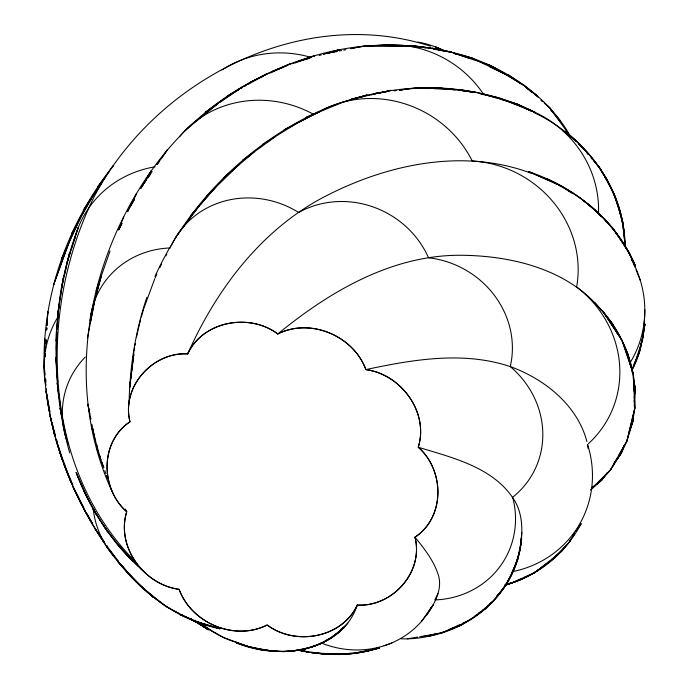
<?xml version="1.0" encoding="UTF-8"?>
<svg xmlns="http://www.w3.org/2000/svg" width="689" height="689" viewBox="0 0 689 689"><rect width="100%" height="100%" fill="white"/><g stroke="black" fill="none" stroke-linecap="round" stroke-linejoin="round"><path stroke-width="1.03" d="M624.578 245.758C625.5 200.688 599.697 158.634 565.135 131.229L574.204 139.867M434.923 634.052L427.835 636.429C471.931 628.394 512.177 594.349 520.169 549.15C522.624 533.372 523.304 516.38 515.346 501.928C495.529 467.762 453.353 457.97 418.275 447.23C429.135 412.263 401.136 374.308 365.876 369.605C353.578 335.801 310.326 317.345 277.805 333.95C249.599 312.625 202.936 320.91 187.709 353.87C152.631 351.829 121.006 386.856 129.997 421.771C99.44 441.873 100.43 488.768 126.716 511.72C115.855 546.687 143.846 584.642 179.114 589.345C191.413 623.149 234.665 641.605 267.177 625.001C295.383 646.325 342.054 638.04 357.281 605.08C392.351 607.121 423.985 572.094 414.993 537.179C445.55 517.077 444.56 470.182 418.275 447.23C429.049 412.272 401.144 374.368 365.876 369.605C353.491 335.844 310.351 317.595 277.805 333.95C249.556 312.832 202.979 320.885 187.709 353.87C152.622 351.872 121.178 386.873 129.997 421.771C99.784 441.933 100.43 488.734 126.716 511.72C115.941 546.678 143.837 584.582 179.114 589.345C191.499 623.106 234.63 641.356 267.177 625.001C295.426 646.118 342.011 638.066 357.281 605.08C392.368 607.078 423.813 572.077 414.993 537.179C445.206 517.017 444.56 470.217 418.275 447.23M97.959 532.184L104.633 543.139C69.038 490.792 46.456 428.989 44.079 365.48C42.666 293.471 68.59 222.03 113.211 165.808A107.656 102.997 28.1 0 0 111.411 168.409M634.896 393.815C635.094 363.534 622.021 333.993 602.694 311.058L622.141 340.642L628.85 360.158L633.2 373.86L634.793 408.258L632.795 421.59L626.878 441.106L621.228 453.241L610.48 469.924L601.635 480.138L590.585 490.017M129.05 403.943C129.713 367.788 135.242 331.633 146.86 297.338M45.577 347.11L45.319 351.399L45.603 347.11M45.844 342.829L46.034 339.608L45.81 343.897M56.834 331.753L56.343 349.547M56.954 329.643C58.229 294.668 65.894 260.08 78.331 227.413L67.031 262.836L64.094 276.28M46.688 329.962L46.826 327.818L46.637 329.962M47.274 320.316L46.921 325.673L47.842 311.738L47.489 317.095M633.225 415.217L632.795 421.59L628.575 434.311M634.095 402.462L634.242 400.335M634.526 396.089L635.103 387.58L633.596 379.493M401.902 45.819C346.498 41.641 290.991 59.099 243.226 86.401C198.837 111.644 162.587 149.599 136.611 193.342C83.136 282.447 67.823 395.253 112.04 491.369M56.851 332.865L56.265 341.219L56.481 331.116L58.841 304.667L57.075 329.73M130.393 385.762L130.548 383.652M130.996 377.322L131.22 374.161M644.818 309.955C644.215 330.763 642.217 352.105 631.692 370.544M643.707 325.484C643.526 341.133 638.135 356.42 631.529 370.398M633.26 416.466L632.795 421.59L629.539 430.496M633.544 413.391L633.725 411.342M634.19 406.209L634.655 401.084M521.866 532.511L520.169 549.15L521.642 538.565C519.222 559.726 511.479 580.905 496.648 596.562M131.651 370.019L131.969 366.91M58.978 306.527L57.842 314.925L58.91 307.613M59.263 304.435L59.547 302.333M59.831 300.232L63.19 278.365L59.366 304.478M132.4 362.758L132.676 360.717M132.96 358.676L133.382 355.619M133.657 353.578L133.942 351.536M643.268 332.563L644.921 324.123L642.665 339.324L633.639 366.867L631.408 370.475M521.642 538.565L517.697 559.864L511.453 573.42M644.921 324.123L642.682 337.843L639.332 352.613L634.362 364.274M134.114 350.537L134.631 347.523M134.975 345.516L135.328 343.51M90.285 323.408L94.643 300.688L101.343 275.841L90.672 315.657M520.565 541.778L521.34 537.687M87.425 338.196L94.643 300.688M641.399 342.063L639.332 352.613L633.992 364.257M642.441 336.783L642.854 334.673M136.465 337.532L138.119 329.626M62.966 281.457L61.39 288.691L63.035 281.457M63.509 279.389L69.649 252.51L67.031 262.836L70.502 251.752M138.36 328.653L140.53 319.894M141.323 317L143.536 309.327M426.457 615.458C434.948 603.331 443.656 587.751 437.532 572.688C432.735 559.356 423.847 548.039 414.993 537.179M71.131 249.737L74.912 237.645M143.812 308.371L154.87 278.502M96.09 290.879L110.042 250.96M357.281 605.08C341.201 653.069 277.478 660.286 236.448 642.863C263.551 652.819 294.591 655.652 321.418 643.276L303.78 649.4L294.634 650.45M624.122 445.335L621.228 453.241L613.537 464.386M624.32 445.275L621.228 453.241L613.641 463.654M118.474 230.117L123.779 216.871M437.997 593.677L434.785 599.947A90.483 84.497 28.4 0 0 512.642 497.26A90.483 84.497 28.4 0 0 510.256 366.574A90.483 84.497 28.4 0 0 428.532 257.798A90.483 84.497 28.4 0 0 298.699 212.488A90.483 84.497 28.4 0 0 171.165 246.007M155.258 277.581L156.937 273.946M509.223 578.26L506.105 585.03L499.904 592.325M187.709 353.87C216.94 288.028 263.379 226.896 329.127 194.367C390.697 163.405 465.506 148.264 531.719 173.464M154.973 276.513C188.82 201.3 252.105 139.66 327.964 107.406C370.045 91.267 415.7 83.748 460.579 89.871C486.503 93.463 512.082 100.396 535.387 112.471M119.102 229.17L121.867 223.477M127.853 211.144L136.611 193.342L130.471 205.908M119.137 229.11L121.97 223.314M127.637 211.712L129.523 207.845M159.865 267.582L161.7 263.99M165.885 255.929L166.867 254.155M617.361 457.841L610.48 469.924L591.188 489.311M618.412 455.98L626.878 441.106L634.793 408.258L635.103 387.58L633.535 380.216M129.231 208.302L134.527 199.207L130.832 205.563M140.875 188.286L151.141 170.906L140.987 188.235M429.006 611.169L433.166 604.933L421.358 621.521M101.791 182.774L83.558 209.973L101.567 182.774M103.384 180.139L105.202 177.512M146.636 179.553L142.459 185.556L146.705 179.467M147.834 177.831L150.219 174.395M147.92 177.728L152.157 171.63M157.006 164.662L159.435 161.183M161.252 158.573L167.315 149.866L157.368 164.094M565.531 546.015C550.657 565.402 528.299 578.347 505.003 585.142M572.766 535.663L574.583 533.071M575.789 531.348L581.215 523.58C572.352 540.03 560.536 554.757 544.775 565.014M605.424 474.936L601.635 480.138L596.734 484.246M565.652 546.153L561.905 551.191L554.464 557.048M569.39 541.123L574.376 534.406M176.1 236.715L199.018 206.054L216.07 186.693L234.691 168.478L223.925 177.616L254.629 151.632L242.873 160.167L275.669 136.362M183.756 226.362L199.018 206.054L190.328 216.113L216.07 186.693L206.338 196.348L234.691 168.478M106.304 175.514L97.528 187.132L103.522 179.579M108.182 173.025L109.43 171.372M604.77 475.996L601.635 480.138L592.54 487.399M606.019 474.333L607.276 472.68M201.136 203.953L202.48 202.342M490.938 602.849L486.804 607.707L478.183 613.77M496.459 596.373L498.526 593.944M491.731 602.134L486.804 607.707L478.838 613.064M210.042 193.583L211.445 192.016M347.816 623.201L338.066 632.967L332.313 636.593M591.145 489.138L610.48 469.924L626.878 441.106L634.793 408.258L634.242 396.433M329.712 638.212L322.581 642.622L329.997 638.798L343.785 627.472C333.218 637.635 319.825 645.843 305.244 648.452M234.424 168.779L239.126 164.559M345.318 625.853L340.383 629.694M343.785 627.472C330.479 640.787 312.737 648.452 294.169 650.847L304.237 648.676M479.906 612.263C463.809 626.232 442.579 633.897 421.625 636.731M482.36 610.187C502.539 595.847 514.416 572.869 520.04 549.202C513.047 580.87 491.955 610.273 462.026 623.64M591.825 488.355L594.28 486.305M247.093 157.703L251.123 154.345M185.065 130.54L220.704 101.266L243.226 86.401L220.273 102.118M199.422 118.456L220.704 101.266L205.262 112.402L218.508 103.333M277.805 333.95C329.29 291.817 391.042 255.318 459.537 255.257C510.971 255.421 568.081 268.943 601.824 310.696M549.503 560.958L534.63 572.671L524.269 577.408M551.157 559.657L552.811 558.348M260.201 147.282L261.854 145.999M542.243 566.926L534.63 572.671L511.126 583.247L505.071 585.168M267.771 141.779L269.459 140.573M465.557 621.986L460.243 625.552L450.261 629.126M271.991 138.765L274.575 137.077M464.748 622.623L460.243 625.552L450.115 628.954M474.661 616.164L476.461 614.984M262.965 144.19L297.562 122.883L320.092 111.403L305.727 117.595L343.001 102.136L367.185 94.961L351.571 99.199L363.069 96.624M238.876 89.63L226.819 96.469L249.444 82.749L266.677 73.844L248.143 84.368M240.728 88.58L242.58 87.52M244.431 86.469L246.292 85.419M297.562 122.883L283.989 129.928L320.092 111.403M262.897 76.505L249.444 82.749L272.835 71.234L290.758 63.552L270.588 72.931M460.08 624.527L441.64 632.993L419.747 636.714M520.514 579.113L511.126 583.247L506.157 584.461M287.744 65.412L272.835 71.234L282.912 67.496M291.723 63.853L296.683 61.915M295.004 63L315.157 55.516L297.657 61.579L309.955 58.134M504.968 585.004C531.236 578.355 552.879 561.423 570.165 541.123C552.897 560.579 532.003 578.441 506.079 584.47M377.176 648.004C351.623 657.22 323.434 655.497 297.226 650.011L308.31 652.139L324.485 654.154L331.719 654.025M384.04 645.705L391.886 643.07M377.546 648.065C356.11 655.704 332.839 655.144 310.532 652.483L339.78 654.55L367.375 651.294L379.424 648.065L353.913 653.482L326.138 653.87L353.913 653.482L379.424 648.065M297.691 61.614L304.693 59.538M306.691 58.944L309.688 58.048M319.145 55.525L321.186 54.939M323.236 54.362L339.565 49.711L323.675 53.983M506.303 584.315L513.951 582.205L505.743 584.418M351.571 99.199L391.292 90.302L377.701 93.351M371.431 94.755L375.608 93.816M365.876 369.605C412.926 359.537 463.413 350.882 510.256 366.574C544.508 379.01 577.373 405.106 586.907 441.597M326.922 53.492L330.031 52.846M332.107 52.416L334.182 51.985M328.033 53.303L330.134 52.881M332.227 52.45L337.472 51.399M339.565 50.977L341.666 50.547M343.759 50.125L345.861 49.703M351.097 48.643C369.476 43.751 388.691 46.826 407.457 45.887C429.428 47.136 451.183 51.038 472.051 58.074C506.182 70.39 538.014 91.172 559.993 120.368M350.598 48.661L363.68 46.111L407.457 45.887M407.233 638.841L417.663 637.067M382.378 92.421L375.238 93.463L385.719 92.025M384.419 92.119L386.46 91.826M394.099 90.879L396.192 90.586M399.344 90.156C425.079 85.927 451.493 88.976 477.15 92.593L462.422 90.819M399.723 89.915L402.789 89.536M404.839 89.277L415.062 88.003L429.755 88.554M291.576 650.804L283.446 651.734L272.095 650.735M399.766 89.983L402.979 89.811M426.482 88.545L438.238 87.916L454.955 89.492L433.958 88.709M426.879 88.528L438.238 87.916L449.805 89.303M342.14 653.766L350.615 653.422M332.856 653.913L324.485 654.154L310.885 652.044M337.042 653.792L339.134 653.732M342.278 653.637L346.464 653.516M348.556 653.456L350.649 653.387M236.448 642.863C254.827 649.029 274.196 652.621 293.617 650.898M406.114 46.146L430.289 48.006L410.368 45.431L421.78 47.274M270.036 650.545L260.752 649.727L248.772 646.704L272.095 651.165M451.906 89.561L455.067 89.94M458.219 90.319L460.321 90.569M410.368 45.431L432.451 48.247L451.863 52.14L433.192 49.117M298.337 650.097L308.801 651.716M423.856 47.61L425.931 47.946M471.009 92.016L460.579 89.871C485.745 92.86 509.593 101.033 532.588 111.394L517.611 104.254L501.713 99.354M480.388 93.937L498.113 97.571L532.588 111.394M449.107 51.994L432.451 48.247L444.956 51.348M298.888 650.003L308.31 652.139L300.042 650.132M454.335 53.673L472.051 58.074L507.655 75.385L523.606 85.229L537.713 96.15L525.733 87.494M430.427 46.172C301.351 4.298 155.481 80.389 94.109 196.813C37.783 310.412 41.667 467.452 134.966 561.191M219.808 628.756L192.937 620.453L219.808 628.756C178.563 620.496 143.484 593.987 117.776 561.501C79.468 512.297 54.224 452.845 45.999 390.999L49.281 407.897M456.316 53.957L453.276 52.932L472.051 58.074M497.734 98.226L481.826 93.738L496.14 97.941M499.206 98.846L517.611 104.254L531.77 111.437M453.276 52.932L468.615 57.945M461.372 55.671L475.539 60.46M480.603 62.174L490.723 65.601L507.655 75.385L489.991 66.816M476.71 60.692L490.723 65.601L523.606 85.229L507.75 74.515L520.591 83.791M235.664 642.174L248.643 646.73L223.348 637.428L193.953 620.419M528.601 171.604L560.665 185.711L528.601 171.604C574.867 187.21 616.793 220.385 635.542 266.333C618.696 226.87 585.598 196.184 546.79 178.692L557.056 184.385M192.067 619.532L179.2 614.244L192.541 620.221L205.925 625.216L194.048 620.341M446.481 51.52L435.629 46.998L445.275 51.399M181.431 614.64L192.541 620.221L184.962 616.319M533.656 112.393C564.36 126.776 590.223 150.865 607.319 180.139C617.585 200.62 624.251 222.857 625.147 245.835M183.067 615.337C162.251 606.346 145.362 590.671 129.403 574.936L153.294 597.363L141.469 586.795L166.015 606.561L179.579 613.71M205.649 627.369L190.018 618.489M203.944 626.534L190.086 618.429M558.925 185.419C575.057 193.333 589.569 204.133 602.005 217.052M211.48 630.84L196.529 622.167L208.285 629.755L190 618.317M194.22 620.419L208.285 629.755M570.208 191.964L563.292 187.305L572.146 193.342M583.643 201.197L590.723 206.028L601.118 216.501M562.457 130.402L576.994 141.813L565.135 131.229M588.802 205.322C609.696 220.876 624.716 242.873 635.542 266.333M531.641 91.783L523.003 84.618L531.701 92.162M534.785 94.393L537.945 97.132M541.184 100.387L542.768 101.765M544.344 103.135L549.882 107.932L560.846 122.564M541.123 100.017L542.717 101.455M544.31 102.894L549.882 107.932L569.657 135.337A91.611 90.009 27.3 0 0 550.778 110.335M142.873 570.776C113.211 543.966 90.138 509.989 76.186 472.516C89.036 505.58 107.734 536.473 133.011 561.518L115.089 541.304L125.01 552.587M578.743 144.182C604.529 167.315 620.022 200.551 624.432 234.682C622.632 216.019 616.896 197.631 607.552 181.362M605.571 220.988L612.995 228.472L621.418 240.668M130.927 558.615L119.688 547.109L103.341 525.457L107.725 531.882L92.972 508.758L97.097 515.76L83.929 491.128L87.744 498.664L76.186 472.516M131.72 559.434L138.42 566.289M604.951 220.075L612.995 228.472L629.488 253.319L633.2 262.19M127.198 571.689L117.776 561.501L140.969 586.597L128.645 573.257M584.72 150.219L578.424 143.054L584.048 149.573M586.821 152.605L588.217 154.198M586.856 152.837L588.26 154.465M591.067 157.729L592.471 159.357M593.875 160.993L599.49 167.513L607.018 180.44M594.831 302.566L601.764 310.782M603.142 312.418C616.974 327.835 626.801 347.178 631.348 367.358M591.593 158.134L599.49 167.513L603.573 174.885M117.164 560.191L128.946 574.221L120.368 563.593M603.202 312.35L612.151 323.107L617.413 333.373M106.511 546.437L118.387 561.147M599.757 308.207L601.626 310.705M104.418 542.097L94.703 528.299L104.633 543.139M106.838 545.542L108.052 547.264M109.267 548.987L115.95 558.469M602.694 311.058L622.141 340.642L633.2 373.86L633.992 391.059M622.021 241.538L629.488 253.319L632.58 261.045M92.404 523.046L83.498 508.43L92.576 524.312L87.236 514.063M604.597 176.737L606.122 179.502M607.147 181.345L614.287 194.246L622.787 221.806L623.666 231.177M83.843 507.543L73.172 487.054L81.25 503.909L77.047 494.271M125.346 509.076L126.716 511.72M624.596 347.377L627.946 353.913L630.185 364.429M72.836 484.634L63.991 464.395L70.967 482.136L56.222 440.684L61.993 459.219L58.04 444.861M634.018 264.163L635.258 267.125M633.346 262.983L634.896 266.85M636.05 269.743L640.296 280.38M100.551 458.831L103.772 467.771M106.631 475.711L107.708 478.691L106.631 475.686M100.913 459.666L96.624 447.652L100.224 457.892L99.707 455.842M101.627 461.664L103.772 467.676M104.849 470.673L105.917 473.679M94.944 438.936L98.871 452.862M95.702 441.348L91.422 425.931L94.66 437.937L92.757 428.455M96.555 444.439L97.123 446.489M99.405 454.714L100.267 457.797M55.499 435.629L50.133 416.147L54.62 435.345L52.355 423.726M56.627 439.728L57.471 442.803M69.701 452.828C58.565 413.34 54.595 372.051 56.481 331.116L56.507 356.635M64.8 430.634L60.072 408.138L62.001 417.396L61.416 413.245M65.231 432.675L66.954 440.857M90.397 416.94L90.827 419.041L87.891 404.202L89.82 414.003M91.887 424.295L92.317 426.388M92.739 428.489L94.66 437.937M619.204 208.646L620.625 215.786M623.864 232.115L625.224 246.757M49.694 410.007L50.099 412.117M623.114 228.137L623.502 230.152M623.889 232.167L624.673 236.198L624.673 246.309M631.529 368.374L632.476 373.429M60.399 405.985L57.213 383.162L58.479 392.756M60.839 409.094L61.132 411.169M46.206 388.734L46.482 390.827M46.904 393.97L47.179 396.063M47.455 398.164L49.117 410.73L48.187 402.316M588.018 448.384L587.553 444.448A108.406 101.955 28.4 0 1 512.745 571.594M44.079 365.48L45.138 374.945M45.836 381.267L45.603 379.157L45.793 385.59A108.406 101.955 28.4 0 1 57.704 317.241M623.864 233.261L625.138 246.791M56.842 371.509L55.973 357.384L57.721 382.042M57.092 374.695L57.497 380.009M58.229 389.569L57.902 385.323L58.246 389.543M44.923 349.254L44.673 338.566L44.768 349.271M45.026 353.526L45.104 356.738M56.455 361.01L56.515 367.263L56.515 360.881M44.811 353.552L44.837 356.764M417.904 42.072A91.611 90.009 27.3 0 1 443.501 50.478M221.996 69.959A107.656 102.997 28.1 0 1 311.083 57.402M377.512 45.44A107.656 102.997 28.1 0 1 483.799 94.643M527.8 109.232A107.656 102.997 28.1 0 1 598.491 213.995M631.27 259.288A107.656 102.997 28.1 0 1 630.616 361.846M593.97 486.158A107.656 102.997 28.1 0 1 592.506 487.614M74.403 239.6A108.406 101.955 28.4 0 1 155.12 166.781M179.502 136.723A108.406 101.955 28.4 0 1 314.287 114.71M320.514 111.05A108.406 101.955 28.4 0 1 472.249 161.002A108.406 101.955 28.4 0 1 576.624 286.951A108.406 101.955 28.4 0 1 588.328 443.75M437.222 633.94A108.406 101.955 28.4 0 1 401.067 638.798M68.039 443.837A90.483 84.497 28.4 0 1 85.281 357.066M89.983 320.867A90.483 84.497 28.4 0 1 170.329 247.937M431.633 606.604A90.483 84.497 28.4 0 1 320.919 642.82M237.696 642.768A90.483 84.497 28.4 0 1 201.291 623.218M115.778 558.684A90.483 84.497 28.4 0 1 93.196 508.792M45.19 353.543L44.992 356.756L45.198 353.543M130.755 378.597L129.584 388.096L133.821 354.267L130.755 378.597M60.184 266.505L53.466 285.22L69.52 241.09L80.949 216.613L94.307 193.299L71.467 234.096L80.949 216.613L61.39 259.262L69.52 241.09L60.184 266.505"/></g></svg>
